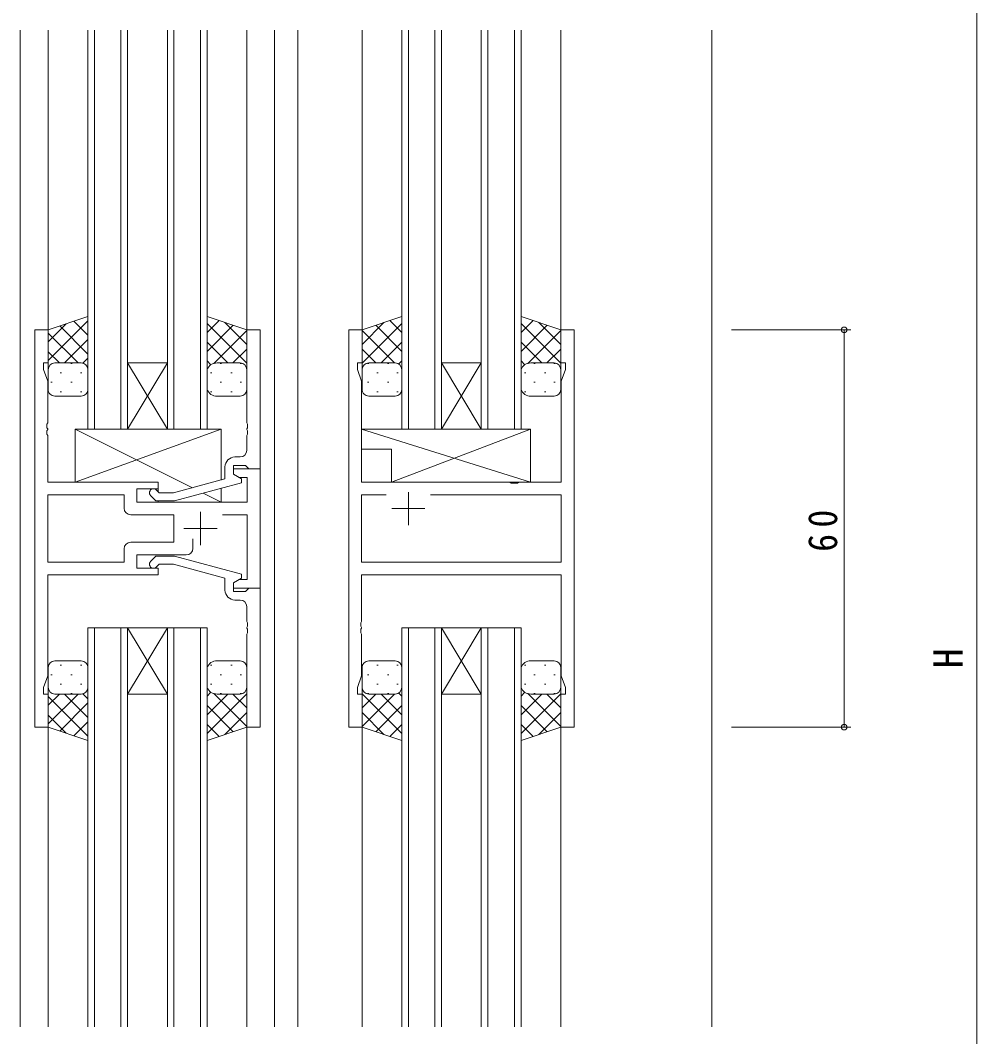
# Model space of a CAD drawing. Units: millimetres, scale not verified. Extents: x -594 to 539, y -420 to 386.
# Drawn here: x -198.9 to -54.5, y 69.7 to 223.2 of the extents above; entities that cross this region are included whole.
import ezdxf
from ezdxf.enums import TextEntityAlignment as Align

# ---------------------------------------------------------------- set-up
doc = ezdxf.new("R2010")
doc.units = ezdxf.units.MM
doc.header["$LTSCALE"] = 2
for name, color, linetype, lineweight in [('0-3_YKK_11', 7, 'Continuous', 9), ('0-4_YKK_12', 2, 'Continuous', 9), ('0-5_YKK_13', 4, 'Continuous', 9), ('0-7_YKK_D', 6, 'Continuous', 9)]:
    doc.layers.add(name, color=color, linetype=linetype, lineweight=lineweight)
doc.styles.add('ＭＳ ゴシック', font='')
doc.styles.get('ＭＳ ゴシック').set_extended_font_data('MS Gothic')

msp = doc.modelspace()

# ---------------------------------------------------------------- linework, layer by layer
at = {"layer": '0-3_YKK_11'}
for p, q in [((-196.683, 176.495), (-196.683, 116.495)), ((-194.683, 176.495), (-196.683, 176.495)), ((-194.683, 171.495), (-194.683, 176.495)), ((-164.683, 176.495), (-164.683, 162.453)), ((-162.683, 176.495), (-164.683, 176.495)), ((-162.683, 155.495), (-162.683, 176.495)), ((-149.283, 176.495), (-147.283, 176.495)), ((-149.283, 116.495), (-149.283, 176.495)), ((-147.283, 176.495), (-147.283, 171.495)), ((-117.283, 176.495), (-115.283, 176.495)), ((-117.283, 171.495), (-117.283, 176.495)), ((-115.283, 176.495), (-115.283, 116.495)), ((-195.383, 171.495), (-194.683, 171.495)), ((-195.383, 170.495), (-195.383, 171.495)), ((-194.753, 168.764), (-195.383, 170.495)), ((-147.983, 171.495), (-147.983, 170.495)), ((-147.283, 171.495), (-147.983, 171.495)), ((-147.983, 170.495), (-147.353, 168.764)), ((-116.583, 171.495), (-117.283, 171.495)), ((-117.213, 168.764), (-116.583, 170.495)), ((-116.583, 170.495), (-116.583, 171.495)), ((-194.753, 162.453), (-194.753, 168.764)), ((-147.353, 168.764), (-147.353, 153.495)), ((-117.213, 153.495), (-117.213, 168.764)), ((-194.873, 162.27), (-194.753, 162.453)), ((-194.873, 161.72), (-194.873, 162.27)), ((-194.753, 161.537), (-194.873, 161.72)), ((-194.873, 161.27), (-194.753, 161.453)), ((-194.873, 160.72), (-194.873, 161.27)), ((-194.753, 161.453), (-194.753, 161.537)), ((-164.683, 162.453), (-164.563, 162.27)), ((-164.563, 161.72), (-164.683, 161.537)), ((-164.683, 161.537), (-164.683, 161.453)), ((-164.683, 161.453), (-164.563, 161.27)), ((-164.563, 162.27), (-164.563, 161.72)), ((-164.563, 161.27), (-164.563, 160.72)), ((-194.753, 160.537), (-194.873, 160.72)), ((-194.753, 153.495), (-194.753, 160.537)), ((-164.563, 160.72), (-164.683, 160.537)), ((-164.683, 160.537), (-164.683, 158.295)), ((-165.683, 157.295), (-166.483, 157.295)), ((-167.983, 155.795), (-167.983, 153.974)), ((-166.683, 155.995), (-164.883, 155.995)), ((-166.683, 154.695), (-166.683, 155.995)), ((-166.683, 155.495), (-166.683, 154.695)), ((-162.683, 155.495), (-166.683, 155.495)), ((-164.883, 155.995), (-164.683, 155.795)), ((-164.683, 155.795), (-164.383, 155.495)), ((-164.383, 155.495), (-162.683, 155.495)), ((-162.683, 137.495), (-162.683, 155.495)), ((-167.983, 153.974), (-175.744, 151.895)), ((-165.483, 154.002), (-166.683, 154.695)), ((-166.683, 154.695), (-165.817, 154.195)), ((-165.817, 154.195), (-164.613, 154.195)), ((-165.483, 153.402), (-165.483, 154.002)), ((-164.613, 154.195), (-164.613, 150.495)), ((-178.083, 153.495), (-194.753, 153.495)), ((-181.283, 152.495), (-178.083, 152.495)), ((-181.283, 150.495), (-181.283, 152.495)), ((-177.934, 151.895), (-178.358, 152.319)), ((-178.083, 152.495), (-178.083, 153.495)), ((-175.586, 150.695), (-165.483, 153.402)), ((-147.353, 153.495), (-124.954, 153.495)), ((-140.283, 151.995), (-140.283, 146.995)), ((-124.954, 153.495), (-124.762, 153.352)), ((-124.762, 153.352), (-123.804, 153.352)), ((-123.804, 153.352), (-123.612, 153.495)), ((-123.612, 153.495), (-117.213, 153.495)), ((-194.753, 151.565), (-194.753, 141.425)), ((-183.213, 151.565), (-194.753, 151.565)), ((-183.213, 151.565), (-194.753, 151.565)), ((-183.213, 149.565), (-183.213, 151.565)), ((-164.613, 150.495), (-181.283, 150.495)), ((-179.207, 151.471), (-178.431, 150.695)), ((-178.431, 150.695), (-175.586, 150.695)), ((-175.744, 151.895), (-177.934, 151.895)), ((-147.353, 151.565), (-143.633, 151.565)), ((-147.353, 141.425), (-147.353, 151.565)), ((-136.932, 151.565), (-117.213, 151.565)), ((-136.932, 151.565), (-117.213, 151.565)), ((-117.213, 151.565), (-117.213, 141.425)), ((-171.683, 148.995), (-171.683, 143.995)), ((-137.783, 149.495), (-142.783, 149.495)), ((-175.683, 148.565), (-182.213, 148.565)), ((-175.683, 144.425), (-175.683, 148.565)), ((-168.332, 148.565), (-164.613, 148.565)), ((-164.613, 148.565), (-164.613, 138.795)), ((-174.183, 146.495), (-169.183, 146.495)), ((-182.213, 144.425), (-175.683, 144.425)), ((-172.833, 143.495), (-172.833, 144.934)), ((-183.213, 141.425), (-183.213, 143.425)), ((-194.753, 141.425), (-183.213, 141.425)), ((-181.283, 142.495), (-173.833, 142.495)), ((-181.283, 140.495), (-181.283, 142.495)), ((-179.207, 141.519), (-178.431, 142.295)), ((-178.431, 142.295), (-175.586, 142.295)), ((-175.586, 142.295), (-165.482, 139.588)), ((-117.213, 141.425), (-147.353, 141.425)), ((-178.083, 140.495), (-181.283, 140.495)), ((-177.934, 141.095), (-178.358, 140.67)), ((-178.083, 139.495), (-178.083, 140.495)), ((-175.744, 141.095), (-177.934, 141.095)), ((-167.982, 139.015), (-175.744, 141.095)), ((-194.753, 139.495), (-178.083, 139.495)), ((-194.753, 124.226), (-194.753, 139.495)), ((-167.982, 137.195), (-167.982, 139.015)), ((-165.817, 138.795), (-166.683, 138.295)), ((-166.683, 138.295), (-166.683, 137.495)), ((-165.482, 138.988), (-166.682, 138.295)), ((-166.682, 138.295), (-166.682, 136.995)), ((-164.613, 138.795), (-165.817, 138.795)), ((-165.482, 139.588), (-165.482, 138.988)), ((-147.353, 139.495), (-147.353, 132.453)), ((-117.213, 139.495), (-147.353, 139.495)), ((-117.213, 124.226), (-117.213, 139.495)), ((-166.683, 137.495), (-162.683, 137.495)), ((-166.682, 136.995), (-164.882, 136.995)), ((-164.882, 136.995), (-164.682, 137.195)), ((-164.682, 137.195), (-164.382, 137.495)), ((-164.382, 137.495), (-162.682, 137.495)), ((-162.682, 137.495), (-162.682, 116.495)), ((-165.682, 135.695), (-166.482, 135.695)), ((-164.682, 132.453), (-164.682, 134.695)), ((-164.562, 132.27), (-164.682, 132.453)), ((-164.562, 131.72), (-164.562, 132.27)), ((-147.353, 132.453), (-147.473, 132.27)), ((-147.473, 132.27), (-147.473, 131.72)), ((-164.682, 131.537), (-164.562, 131.72)), ((-164.682, 131.453), (-164.682, 131.537)), ((-164.562, 131.27), (-164.682, 131.453)), ((-164.682, 130.537), (-164.562, 130.72)), ((-164.682, 116.495), (-164.682, 130.537)), ((-164.562, 130.72), (-164.562, 131.27)), ((-147.473, 131.72), (-147.353, 131.537)), ((-147.353, 131.453), (-147.473, 131.27)), ((-147.473, 131.27), (-147.473, 130.72)), ((-147.473, 130.72), (-147.353, 130.537)), ((-147.353, 131.537), (-147.353, 131.453)), ((-147.353, 130.537), (-147.353, 124.226)), ((-195.383, 122.495), (-194.753, 124.226)), ((-147.353, 124.226), (-147.983, 122.495)), ((-116.583, 122.495), (-117.213, 124.226)), ((-195.383, 121.495), (-195.383, 122.495)), ((-194.683, 121.495), (-195.383, 121.495)), ((-194.683, 116.495), (-194.683, 121.495)), ((-147.983, 122.495), (-147.983, 121.495)), ((-147.983, 121.495), (-147.283, 121.495)), ((-147.283, 121.495), (-147.283, 116.495)), ((-117.283, 121.495), (-116.583, 121.495)), ((-117.283, 116.495), (-117.283, 121.495)), ((-116.583, 121.495), (-116.583, 122.495)), ((-196.683, 116.495), (-194.683, 116.495)), ((-162.682, 116.495), (-164.682, 116.495)), ((-147.283, 116.495), (-149.283, 116.495)), ((-115.283, 116.495), (-117.283, 116.495))]:
    msp.add_line(p, q, dxfattribs=at)
for centre, radius, start, end in [((-165.683, 158.295), 1, 270, 359.99998), ((-166.483, 155.795), 1.5, 90, 179.99998), ((-178.783, 151.895), 0.6, 44.99998, 225), ((-182.213, 149.565), 1, 180, 269.99998), ((-182.213, 143.425), 1, 90, 179.99998), ((-173.833, 143.495), 1, 270, 359.99998), ((-178.782, 141.095), 0.6, 134.99998, 315), ((-166.482, 137.195), 1.5, 180, 269.99998), ((-165.682, 134.695), 1, 0, 89.99998)]:
    msp.add_arc(centre, radius, start, end, dxfattribs=at)
at = {"layer": '0-4_YKK_12'}
for p, q in [((-198.883, 221.745), (-198.883, 71.245)), ((-194.683, 221.745), (-194.683, 175.995)), ((-188.683, 221.745), (-188.683, 161.494)), ((-187.683, 161.494), (-187.683, 221.745)), ((-183.683, 221.745), (-183.683, 161.494)), ((-182.683, 161.494), (-182.683, 221.745)), ((-176.683, 221.745), (-176.683, 161.494)), ((-175.683, 161.494), (-175.683, 221.745)), ((-171.683, 221.745), (-171.683, 161.494)), ((-170.683, 161.494), (-170.683, 221.745)), ((-164.683, 221.745), (-164.683, 175.995)), ((-160.483, 221.745), (-160.483, 71.245)), ((-156.982, 221.745), (-156.982, 71.245)), ((-147.283, 221.745), (-147.283, 175.995)), ((-141.283, 221.745), (-141.283, 161.494)), ((-140.283, 161.494), (-140.283, 221.745)), ((-136.283, 221.745), (-136.283, 161.494)), ((-135.283, 161.494), (-135.283, 221.745)), ((-129.283, 221.745), (-129.283, 161.494)), ((-128.283, 161.494), (-128.283, 221.745)), ((-124.283, 221.745), (-124.283, 161.494)), ((-123.283, 161.494), (-123.283, 221.745)), ((-117.283, 221.745), (-117.283, 175.995)), ((-94.482, 221.745), (-94.482, 71.245)), ((-176.683, 161.494), (-182.683, 171.494)), ((-182.683, 161.494), (-176.683, 171.494)), ((-182.683, 171.494), (-176.683, 171.494)), ((-129.283, 161.494), (-135.283, 171.494)), ((-135.283, 161.494), (-129.283, 171.494)), ((-135.283, 171.494), (-129.283, 171.494)), ((-188.683, 161.494), (-182.683, 161.494)), ((-182.683, 161.494), (-176.683, 161.494)), ((-176.683, 161.494), (-170.683, 161.494)), ((-141.283, 161.494), (-135.283, 161.494)), ((-135.283, 161.494), (-129.283, 161.494)), ((-129.283, 161.494), (-123.283, 161.494)), ((-188.683, 131.495), (-182.683, 131.495)), ((-188.683, 71.245), (-188.683, 131.495)), ((-187.683, 131.495), (-187.683, 71.245)), ((-183.683, 71.245), (-183.683, 131.495)), ((-176.683, 131.495), (-182.683, 121.495)), ((-182.683, 131.495), (-176.683, 121.495)), ((-182.683, 131.495), (-176.683, 131.495)), ((-182.683, 131.495), (-182.683, 71.245)), ((-176.683, 131.495), (-170.683, 131.495)), ((-176.683, 71.245), (-176.683, 131.495)), ((-175.683, 131.495), (-175.683, 71.245)), ((-171.683, 71.245), (-171.683, 131.495)), ((-170.683, 131.495), (-170.683, 71.245)), ((-141.283, 131.495), (-135.283, 131.495)), ((-141.283, 71.245), (-141.283, 131.495)), ((-140.283, 131.495), (-140.283, 71.245)), ((-136.283, 71.245), (-136.283, 131.495)), ((-129.283, 131.495), (-135.283, 121.495)), ((-135.283, 131.495), (-129.283, 121.495)), ((-135.283, 131.495), (-129.283, 131.495)), ((-135.283, 131.495), (-135.283, 71.245)), ((-129.283, 131.495), (-123.283, 131.495)), ((-129.283, 71.245), (-129.283, 131.495)), ((-128.283, 131.495), (-128.283, 71.245)), ((-124.283, 71.245), (-124.283, 131.495)), ((-123.283, 131.495), (-123.283, 71.245)), ((-182.683, 121.495), (-176.683, 121.495)), ((-135.283, 121.495), (-129.283, 121.495)), ((-194.683, 116.995), (-194.683, 71.245)), ((-164.683, 116.995), (-164.683, 71.245)), ((-147.283, 116.995), (-147.283, 71.245)), ((-117.283, 116.995), (-117.283, 71.245))]:
    msp.add_line(p, q, dxfattribs=at)
at = {"layer": '0-5_YKK_13'}
for p, q in [((-188.683, 178.495), (-194.683, 176.495)), ((-188.683, 170.495), (-188.683, 178.495)), ((-170.683, 178.495), (-164.683, 176.495)), ((-170.683, 170.495), (-170.683, 178.495)), ((-141.283, 178.495), (-147.283, 176.495)), ((-141.283, 170.495), (-141.283, 178.495)), ((-123.283, 178.495), (-117.283, 176.495)), ((-123.283, 170.495), (-123.283, 178.495)), ((-194.683, 171.863), (-188.683, 177.863)), ((-194.683, 174.691), (-191.978, 177.396)), ((-188.683, 172.843), (-192.921, 177.082)), ((-188.683, 175.672), (-190.8, 177.789)), ((-170.683, 176.072), (-168.865, 177.889)), ((-164.683, 171.463), (-170.683, 177.463)), ((-170.683, 173.243), (-166.744, 177.182)), ((-164.683, 174.292), (-167.988, 177.597)), ((-147.283, 174.292), (-143.978, 177.597)), ((-147.283, 171.463), (-141.283, 177.463)), ((-141.283, 173.243), (-145.221, 177.182)), ((-141.283, 176.072), (-143.1, 177.889)), ((-123.283, 176.072), (-121.465, 177.889)), ((-117.283, 171.463), (-123.283, 177.463)), ((-123.283, 173.243), (-119.344, 177.182)), ((-117.283, 174.292), (-120.588, 177.597)), ((-194.683, 176.495), (-194.683, 170.495)), ((-190.163, 171.495), (-194.683, 176.015)), ((-192.223, 171.495), (-188.683, 175.035)), ((-169.659, 171.439), (-164.683, 176.415)), ((-164.683, 176.495), (-164.683, 170.495)), ((-147.283, 176.495), (-147.283, 170.495)), ((-142.362, 171.495), (-147.283, 176.415)), ((-122.259, 171.439), (-117.283, 176.415)), ((-117.283, 176.495), (-117.283, 170.495)), ((-167.543, 171.495), (-170.683, 174.635)), ((-166.774, 171.495), (-164.683, 173.586)), ((-145.191, 171.495), (-147.283, 173.586)), ((-144.422, 171.495), (-141.283, 174.635)), ((-120.143, 171.495), (-123.283, 174.635)), ((-119.374, 171.495), (-117.283, 173.586)), ((-192.991, 171.495), (-194.683, 173.187)), ((-189.427, 171.462), (-188.683, 172.206)), ((-194.683, 167.495), (-194.683, 170.495)), ((-194.097, 171.405), (-194.063, 171.405)), ((-193.683, 171.495), (-189.683, 171.495)), ((-193.683, 171.495), (-189.683, 171.495)), ((-191.233, 171.405), (-191.033, 171.405)), ((-188.683, 170.495), (-188.683, 167.495)), ((-170.107, 171.23), (-170.683, 171.806)), ((-170.683, 170.495), (-170.683, 167.495)), ((-165.683, 171.495), (-169.183, 171.495)), ((-165.683, 171.495), (-169.183, 171.495)), ((-168.533, 171.405), (-168.733, 171.405)), ((-165.503, 171.405), (-165.703, 171.405)), ((-164.711, 170.73), (-164.683, 170.758)), ((-164.683, 167.495), (-164.683, 170.495)), ((-147.255, 170.73), (-147.283, 170.758)), ((-147.283, 167.495), (-147.283, 170.495)), ((-146.463, 171.405), (-146.263, 171.405)), ((-146.283, 171.495), (-142.283, 171.495)), ((-146.283, 171.495), (-142.283, 171.495)), ((-143.433, 171.405), (-143.233, 171.405)), ((-141.749, 171.34), (-141.283, 171.806)), ((-141.283, 170.495), (-141.283, 167.495)), ((-122.707, 171.23), (-123.283, 171.806)), ((-123.283, 170.495), (-123.283, 167.495)), ((-118.283, 171.495), (-121.783, 171.495)), ((-118.283, 171.495), (-121.783, 171.495)), ((-121.133, 171.405), (-121.333, 171.405)), ((-118.103, 171.405), (-118.303, 171.405)), ((-117.311, 170.73), (-117.283, 170.758)), ((-117.283, 167.495), (-117.283, 170.495)), ((-192.848, 169.99), (-192.648, 169.99)), ((-189.818, 169.99), (-189.618, 169.99)), ((-169.948, 169.99), (-170.148, 169.99)), ((-166.918, 169.99), (-167.118, 169.99)), ((-145.048, 169.99), (-144.848, 169.99)), ((-142.018, 169.99), (-141.818, 169.99)), ((-122.548, 169.99), (-122.748, 169.99)), ((-119.518, 169.99), (-119.718, 169.99)), ((-194.263, 168.575), (-194.063, 168.575)), ((-191.233, 168.575), (-191.033, 168.575)), ((-168.533, 168.575), (-168.733, 168.575)), ((-165.503, 168.575), (-165.703, 168.575)), ((-146.463, 168.575), (-146.263, 168.575)), ((-143.433, 168.575), (-143.233, 168.575)), ((-121.133, 168.575), (-121.333, 168.575)), ((-118.103, 168.575), (-118.303, 168.575)), ((-189.683, 166.495), (-193.683, 166.495)), ((-192.848, 167.16), (-192.648, 167.16)), ((-189.818, 167.16), (-189.618, 167.16)), ((-169.948, 167.16), (-170.148, 167.16)), ((-169.183, 166.495), (-165.683, 166.495)), ((-166.918, 167.16), (-167.118, 167.16)), ((-142.283, 166.495), (-146.283, 166.495)), ((-145.048, 167.16), (-144.848, 167.16)), ((-142.018, 167.16), (-141.818, 167.16)), ((-122.548, 167.16), (-122.748, 167.16)), ((-121.783, 166.495), (-118.283, 166.495)), ((-119.518, 167.16), (-119.718, 167.16)), ((-190.583, 161.495), (-168.583, 161.495)), ((-190.583, 153.495), (-190.583, 161.495)), ((-172.904, 152.656), (-190.583, 161.495)), ((-190.583, 153.495), (-168.583, 161.495)), ((-168.583, 161.495), (-168.583, 153.814)), ((-121.857, 161.494), (-147.353, 161.494)), ((-142.857, 153.495), (-121.857, 161.494)), ((-121.857, 161.494), (-121.857, 153.495)), ((-142.857, 158.494), (-147.353, 158.494)), ((-142.857, 158.494), (-142.857, 153.495)), ((-178.083, 153.495), (-190.583, 153.495)), ((-178.083, 152.043), (-178.083, 153.495)), ((-168.583, 152.571), (-168.583, 150.495)), ((-121.857, 153.495), (-142.857, 153.495)), ((-178.083, 150.495), (-178.083, 150.695)), ((-168.583, 150.495), (-178.083, 150.495)), ((-168.583, 150.495), (-171.287, 151.847)), ((-189.683, 126.495), (-193.683, 126.495)), ((-169.183, 126.495), (-165.683, 126.495)), ((-142.283, 126.495), (-146.283, 126.495)), ((-121.783, 126.495), (-118.283, 126.495)), ((-194.683, 125.495), (-194.683, 122.495)), ((-194.263, 124.415), (-194.063, 124.415)), ((-192.848, 125.83), (-192.648, 125.83)), ((-191.233, 124.415), (-191.033, 124.415)), ((-189.818, 125.83), (-189.618, 125.83)), ((-188.683, 122.495), (-188.683, 125.495)), ((-170.683, 122.495), (-170.683, 125.495)), ((-169.948, 125.83), (-170.148, 125.83)), ((-168.533, 124.415), (-168.733, 124.415)), ((-166.918, 125.83), (-167.118, 125.83)), ((-165.503, 124.415), (-165.703, 124.415)), ((-164.683, 125.495), (-164.683, 122.495)), ((-147.283, 125.495), (-147.283, 122.495)), ((-146.463, 124.415), (-146.263, 124.415)), ((-145.048, 125.83), (-144.848, 125.83)), ((-143.433, 124.415), (-143.233, 124.415)), ((-142.018, 125.83), (-141.818, 125.83)), ((-141.283, 122.495), (-141.283, 125.495)), ((-123.283, 122.495), (-123.283, 125.495)), ((-122.548, 125.83), (-122.748, 125.83)), ((-121.133, 124.415), (-121.333, 124.415)), ((-119.518, 125.83), (-119.718, 125.83)), ((-118.103, 124.415), (-118.303, 124.415)), ((-117.283, 125.495), (-117.283, 122.495)), ((-192.848, 123), (-192.648, 123)), ((-189.818, 123), (-189.618, 123)), ((-169.948, 123), (-170.148, 123)), ((-166.918, 123), (-167.118, 123)), ((-145.048, 123), (-144.848, 123)), ((-142.018, 123), (-141.818, 123)), ((-122.548, 123), (-122.748, 123)), ((-119.518, 123), (-119.718, 123)), ((-194.683, 116.495), (-194.683, 122.495)), ((-192.991, 121.495), (-194.683, 119.803)), ((-190.163, 121.495), (-194.683, 116.975)), ((-194.097, 121.585), (-194.063, 121.585)), ((-193.683, 121.495), (-189.683, 121.495)), ((-193.683, 121.495), (-189.683, 121.495)), ((-192.223, 121.495), (-188.683, 117.955)), ((-191.233, 121.585), (-191.033, 121.585)), ((-189.427, 121.528), (-188.683, 120.783)), ((-188.683, 122.495), (-188.683, 114.495)), ((-170.683, 122.495), (-170.683, 114.495)), ((-170.107, 121.759), (-170.683, 121.183)), ((-164.683, 121.527), (-170.683, 115.527)), ((-167.543, 121.495), (-170.683, 118.355)), ((-169.659, 121.551), (-164.683, 116.575)), ((-165.683, 121.495), (-169.183, 121.495)), ((-165.683, 121.495), (-169.183, 121.495)), ((-168.533, 121.585), (-168.733, 121.585)), ((-166.774, 121.495), (-164.683, 119.403)), ((-165.503, 121.585), (-165.703, 121.585)), ((-164.711, 122.26), (-164.683, 122.231)), ((-164.683, 116.495), (-164.683, 122.495)), ((-147.283, 116.495), (-147.283, 122.495)), ((-147.255, 122.26), (-147.283, 122.231)), ((-147.283, 121.527), (-141.283, 115.527)), ((-145.191, 121.495), (-147.283, 119.403)), ((-142.362, 121.495), (-147.283, 116.575)), ((-146.463, 121.585), (-146.263, 121.585)), ((-146.283, 121.495), (-142.283, 121.495)), ((-146.283, 121.495), (-142.283, 121.495)), ((-144.422, 121.495), (-141.283, 118.355)), ((-143.433, 121.585), (-143.233, 121.585)), ((-141.749, 121.649), (-141.283, 121.183)), ((-141.283, 122.495), (-141.283, 114.495)), ((-123.283, 122.495), (-123.283, 114.495)), ((-122.707, 121.759), (-123.283, 121.183)), ((-117.283, 121.527), (-123.283, 115.527)), ((-120.143, 121.495), (-123.283, 118.355)), ((-122.259, 121.551), (-117.283, 116.575)), ((-118.283, 121.495), (-121.783, 121.495)), ((-118.283, 121.495), (-121.783, 121.495)), ((-121.133, 121.585), (-121.333, 121.585)), ((-119.374, 121.495), (-117.283, 119.403)), ((-118.103, 121.585), (-118.303, 121.585)), ((-117.311, 122.26), (-117.283, 122.231)), ((-117.283, 116.495), (-117.283, 122.495)), ((-194.683, 121.127), (-188.683, 115.127)), ((-188.683, 120.146), (-192.921, 115.908)), ((-170.683, 119.746), (-166.744, 115.808)), ((-141.283, 119.746), (-145.221, 115.808)), ((-123.283, 119.746), (-119.344, 115.808)), ((-194.683, 118.298), (-191.978, 115.593)), ((-164.683, 118.698), (-167.988, 115.393)), ((-147.283, 118.698), (-143.978, 115.393)), ((-117.283, 118.698), (-120.588, 115.393)), ((-188.683, 117.318), (-190.8, 115.201)), ((-170.683, 116.918), (-168.865, 115.101)), ((-141.283, 116.918), (-143.1, 115.101)), ((-123.283, 116.918), (-121.465, 115.101)), ((-188.683, 114.495), (-194.683, 116.495)), ((-170.683, 114.495), (-164.683, 116.495)), ((-141.283, 114.495), (-147.283, 116.495)), ((-123.283, 114.495), (-117.283, 116.495))]:
    msp.add_line(p, q, dxfattribs=at)
msp.add_lwpolyline([(-121.857, 153.495), (-147.353, 161.494), (-147.353, 158.494)], dxfattribs=at)
for centre, radius, start, end in [((-193.683, 170.495), 1, 89.99989, 179.99989), ((-193.683, 170.495), 1, 89.99989, 179.99989), ((-189.683, 170.495), 1, 359.99989, 89.99989), ((-189.683, 170.495), 1, 359.99989, 89.99989), ((-169.245, 169.963), 1.534, 87.68843, 159.69145), ((-169.245, 169.963), 1.534, 87.68843, 159.69145), ((-165.683, 170.495), 1, 0.00009, 90.00009), ((-165.683, 170.495), 1, 0.00009, 90.00009), ((-146.283, 170.495), 1, 89.99989, 179.99989), ((-146.283, 170.495), 1, 89.99989, 179.99989), ((-142.283, 170.495), 1, 359.99989, 89.99989), ((-142.283, 170.495), 1, 359.99989, 89.99989), ((-121.845, 169.963), 1.534, 87.68843, 159.69145), ((-121.845, 169.963), 1.534, 87.68843, 159.69145), ((-118.283, 170.495), 1, 0.00009, 90.00009), ((-118.283, 170.495), 1, 0.00009, 90.00009), ((-193.683, 167.495), 1, 179.99989, 269.99989), ((-189.683, 167.495), 1, 269.99989, 359.99989), ((-169.245, 168.027), 1.534, 200.3087, 272.31169), ((-165.683, 167.495), 1, 270.00009, 0.00009), ((-146.283, 167.495), 1, 179.99989, 269.99989), ((-142.283, 167.495), 1, 269.99989, 359.99989), ((-121.845, 168.027), 1.534, 200.3087, 272.31169), ((-118.283, 167.495), 1, 270.00009, 0.00009), ((-193.683, 125.495), 1, 90.00009, 180.00009), ((-189.683, 125.495), 1, 0.00009, 90.00009), ((-169.245, 124.963), 1.534, 87.68829, 159.69128), ((-165.683, 125.495), 1, 359.99989, 89.99989), ((-146.283, 125.495), 1, 90.00009, 180.00009), ((-142.283, 125.495), 1, 0.00009, 90.00009), ((-121.845, 124.963), 1.534, 87.68829, 159.69128), ((-118.283, 125.495), 1, 359.99989, 89.99989), ((-193.683, 122.495), 1, 180.00009, 270.00009), ((-193.683, 122.495), 1, 180.00009, 270.00009), ((-189.683, 122.495), 1, 270.00009, 0.00009), ((-189.683, 122.495), 1, 270.00009, 0.00009), ((-169.245, 123.027), 1.534, 200.30853, 272.31155), ((-169.245, 123.027), 1.534, 200.30853, 272.31155), ((-165.683, 122.495), 1, 269.99989, 359.99989), ((-165.683, 122.495), 1, 269.99989, 359.99989), ((-146.283, 122.495), 1, 180.00009, 270.00009), ((-146.283, 122.495), 1, 180.00009, 270.00009), ((-142.283, 122.495), 1, 270.00009, 0.00009), ((-142.283, 122.495), 1, 270.00009, 0.00009), ((-121.845, 123.027), 1.534, 200.30853, 272.31155), ((-121.845, 123.027), 1.534, 200.30853, 272.31155), ((-118.283, 122.495), 1, 269.99989, 359.99989), ((-118.283, 122.495), 1, 269.99989, 359.99989)]:
    msp.add_arc(centre, radius, start, end, dxfattribs=at)
at = {"layer": '0-7_YKK_D'}
for p, q in [((-54.483, 319.995), (-54.483, -66.005)), ((-91.482, 176.495), (-73.483, 176.495)), ((-74.483, 176.495), (-74.483, 116.495)), ((-91.482, 116.495), (-73.483, 116.495))]:
    msp.add_line(p, q, dxfattribs=at)
for centre in [(-74.483, 176.495), (-74.483, 116.495)]:
    msp.add_circle(centre, 0.425, dxfattribs=at)

# ---------------------------------------------------------------- texts
at = {"layer": '0-7_YKK_D', "color": 7, "style": 'ＭＳ ゴシック'}
msp.add_text('H', height=4.399, rotation=90, dxfattribs=at).set_placement((-55.283, 125.395), align=Align.BOTTOM_LEFT)
at = {"layer": '0-7_YKK_D', "color": 7, "insert": (-75.483, 142.975), "char_height": 4.399, "attachment_point": 7, "rotation": 90, "style": 'ＭＳ ゴシック'}
msp.add_mtext('\\T1.36;\\W0.9;60', dxfattribs=at)

doc.saveas('drawing.dxf')
